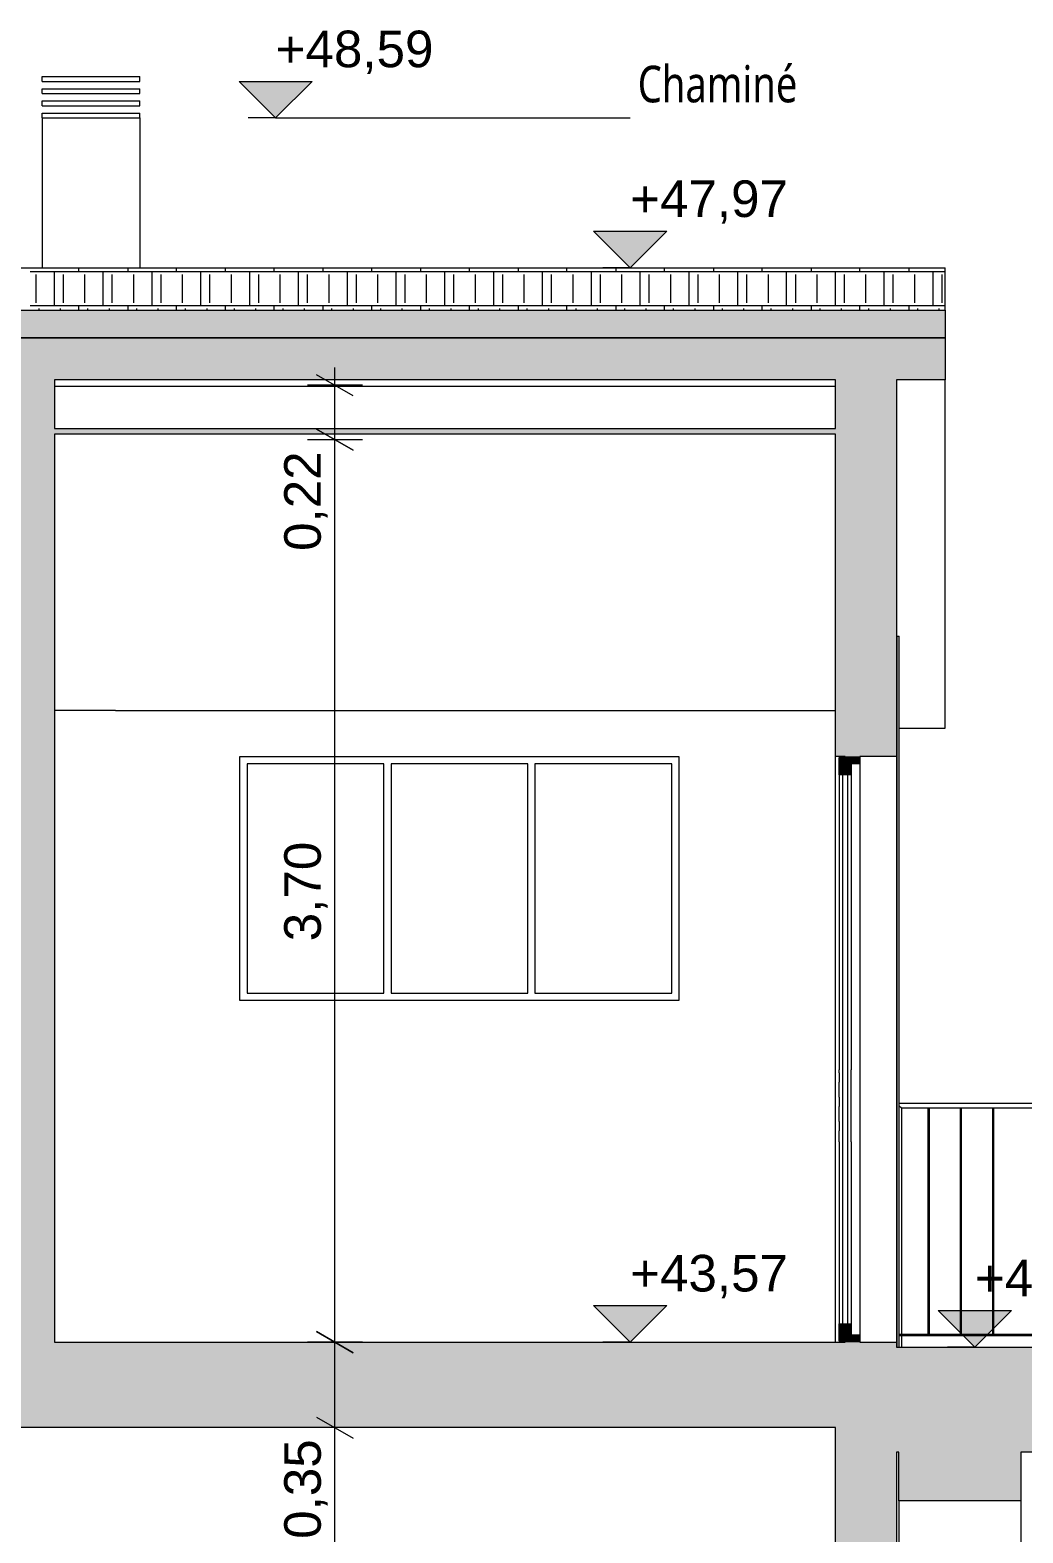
# Model space of a CAD drawing. Header units: metres. Extents: x -111189 to -108577, y -72951 to -72647.
# Drawn here: x -108879.9 to -108875.83, y -72939.39 to -72933.24 of the extents above; entities that cross this region are included whole.
import ezdxf

# ---------------------------------------------------------------- set-up
doc = ezdxf.new("R2010")
doc.units = ezdxf.units.M
doc.header["$MEASUREMENT"] = 0
for name, color, linetype in [('00 - TEXTO GERAL', 7, 'Continuous'), ('02 - ESTRADAS', 7, 'Continuous'), ('03 - COBERTURA', 7, 'Continuous'), ('03 - LAJES', 7, 'Continuous'), ('05 - PAREDES..35', 7, 'Continuous'), ('05 - VIGA', 7, 'Continuous'), ('06 - ESCADAS _ GUARDAS', 7, 'Continuous'), ('06 - FORRA', 7, 'Continuous'), ('12 - COTAS GERAIS', 7, 'Continuous')]:
    doc.layers.add(name, color=color, linetype=linetype)
doc.styles.add('ESTILO_GERADO_4', font='malgunsl.ttf', dxfattribs={"width": 0.8})
doc.styles.add('ESTILO_GERADO_7', font='')
doc.styles.get('ESTILO_GERADO_7').set_extended_font_data('Helvetica')
doc.dimstyles.new('ESTILO_GERADO__5', dxfattribs={"dimtxt": 0.15, "dimasz": 0.114, "dimexe": 0.18, "dimexo": 0.0625, "dimgap": 0, "dimtad": 1, "dimzin": 0, "dimdsep": 46, "dimtxsty": 'ESTILO_GERADO_7', "dimblk": 'ARROWHEAD_2', "dimblk1": 'ARROWHEAD_2', "dimblk2": 'ARROWHEAD_2', "dimcen": 0.09, "dimse1": 1, "dimse2": 1, "dimclrd": 7, "dimclre": 7, "dimclrt": 7, "dimadec": 0, "dimazin": 0, "dimtfac": 1, "dimtdec": 4, "dimtmove": 0, "dimatfit": 3, "dimfxl": 1, "dimtolj": 1, "dimtzin": 0, "dimarcsym": 0})

# ---------------------------------------------------------------- blocks, each defined once
blk = doc.blocks.new('Corte Elem_772_1', base_point=(-109050.7279, -72941.9624))
at = {"layer": '03 - LAJES', "linetype": 'Continuous', "lineweight": 13}
blk.add_hatch(color=251, dxfattribs=at).paths.add_polyline_path([(-108885.2478, -72938.7624), (-108885.2478, -72938.9624), (-108876.3478, -72938.9624), (-108876.3478, -72938.7624)])
at = {"layer": '03 - LAJES', "color": 7, "linetype": 'Continuous', "lineweight": 20}
blk.add_line((-108876.5978, -72938.9624), (-108882.0978, -72938.9624), dxfattribs=at)
blk = doc.blocks.new('Corte Elem_773_1', base_point=(-109050.7279, -72941.9624))
at = {"layer": '05 - PAREDES..35', "color": 251, "linetype": 'Continuous', "lineweight": 13}
blk.add_line((-108879.5478, -72936.0247), (-108879.2978, -72936.0247), dxfattribs=at)
blk = doc.blocks.new('Corte Elem_791_1', base_point=(-109050.7279, -72941.9624))
at = {"layer": '05 - PAREDES..35', "linetype": 'Continuous', "lineweight": 13}
for points in [[(-108876.5978, -72939.5624), (-108876.3478, -72939.5624), (-108876.3478, -72938.9624), (-108876.5978, -72938.9624)], [(-108876.5978, -72942.1124), (-108876.3478, -72942.1124), (-108876.3478, -72941.9624), (-108876.5978, -72941.9624)]]:
    blk.add_hatch(color=251, dxfattribs=at).paths.add_polyline_path(points)
at = {"layer": '05 - PAREDES..35', "color": 7, "linetype": 'Continuous', "lineweight": 20}
for p, q in [((-108876.5978, -72939.5624), (-108876.5978, -72938.9624)), ((-108876.3478, -72939.0624), (-108876.3478, -72939.5624)), ((-108876.3478, -72941.9624), (-108876.3478, -72941.9824))]:
    blk.add_line(p, q, dxfattribs=at)
blk = doc.blocks.new('Corte Elem_801_1', base_point=(-109050.7279, -72941.9624))
at = {"layer": '05 - PAREDES..35', "color": 251, "linetype": 'Continuous', "lineweight": 13}
blk.add_line((-108879.2978, -72936.0247), (-108876.5978, -72936.0247), dxfattribs=at)
blk = doc.blocks.new('Corte Elem_802_1', base_point=(-109050.7279, -72941.9624))
at = {"layer": '05 - PAREDES..35', "linetype": 'Continuous', "lineweight": 13}
for points in [[(-108876.3478, -72936.2124), (-108876.3478, -72934.6692), (-108876.5978, -72934.6692), (-108876.5978, -72936.2124)], [(-108876.3478, -72938.7624), (-108876.3478, -72938.6124), (-108876.5978, -72938.6124), (-108876.5978, -72938.7624)]]:
    blk.add_hatch(color=251, dxfattribs=at).paths.add_polyline_path(points)
at = {"layer": '05 - PAREDES..35', "color": 7, "linetype": 'Continuous', "lineweight": 20}
for p, q in [((-108876.5978, -72934.8692), (-108876.5978, -72934.6692)), ((-108876.3478, -72934.6692), (-108876.3478, -72936.2124)), ((-108876.5978, -72936.2124), (-108876.5978, -72934.892)), ((-108876.3478, -72938.6124), (-108876.3478, -72938.6324))]:
    blk.add_line(p, q, dxfattribs=at)
blk = doc.blocks.new('Corte Elem_805_1', base_point=(-109050.7279, -72941.9624))
at = {"layer": '05 - PAREDES..35', "linetype": 'Continuous', "lineweight": 13}
blk.add_hatch(color=251, dxfattribs=at).paths.add_polyline_path([(-108879.9478, -72938.7624), (-108879.7978, -72938.7624), (-108879.7978, -72934.6692), (-108879.9478, -72934.6692)])
at = {"layer": '05 - PAREDES..35', "color": 7, "linetype": 'Continuous', "lineweight": 20}
for p, q in [((-108879.9478, -72936.2124), (-108879.9478, -72934.6692)), ((-108879.7978, -72934.6692), (-108879.7978, -72934.8692)), ((-108879.7978, -72934.892), (-108879.7978, -72938.6124)), ((-108879.9478, -72938.6124), (-108879.9478, -72938.5124))]:
    blk.add_line(p, q, dxfattribs=at)
blk = doc.blocks.new('Corte Elem_807_1', base_point=(-109050.7279, -72941.9624))
at = {"layer": '05 - PAREDES..35', "color": 251, "linetype": 'Continuous', "lineweight": 13}
blk.add_line((-108879.5478, -72936.0247), (-108879.7978, -72936.0247), dxfattribs=at)
blk = doc.blocks.new('Corte Elem_808_1', base_point=(-109050.7279, -72941.9624))
at = {"layer": '03 - LAJES', "linetype": 'Continuous', "lineweight": 13}
blk.add_hatch(color=251, dxfattribs=at).paths.add_polyline_path([(-108876.5978, -72938.7624), (-108876.5978, -72938.6124), (-108879.7978, -72938.6124), (-108879.7978, -72938.7624)])
at = {"layer": '03 - LAJES', "color": 7, "linetype": 'Continuous', "lineweight": 20}
blk.add_line((-108879.7978, -72938.6124), (-108876.5978, -72938.6124), dxfattribs=at)
blk = doc.blocks.new('Corte Elem_860_1', base_point=(-109050.7279, -72941.9624))
at = {"layer": '05 - PAREDES..35', "color": 251, "linetype": 'Continuous', "lineweight": 13}
for p, q in [((-108879.0389, -72937.2124), (-108879.0389, -72936.2124)), ((-108879.0389, -72936.2124), (-108877.2389, -72936.2124)), ((-108879.0089, -72936.2424), (-108879.0089, -72937.1824)), ((-108878.4489, -72936.2424), (-108879.0089, -72936.2424)), ((-108878.4489, -72937.1824), (-108878.4489, -72936.2424)), ((-108878.4189, -72936.2424), (-108878.4189, -72937.1824)), ((-108877.8589, -72936.2424), (-108878.4189, -72936.2424)), ((-108877.8589, -72937.1824), (-108877.8589, -72936.2424)), ((-108877.8289, -72936.2424), (-108877.8289, -72937.1824)), ((-108877.2689, -72936.2424), (-108877.8289, -72936.2424)), ((-108877.2689, -72937.1824), (-108877.2689, -72936.2424)), ((-108877.2389, -72936.2124), (-108877.2389, -72937.2124)), ((-108879.0089, -72937.1824), (-108878.4489, -72937.1824)), ((-108878.4189, -72937.1824), (-108877.8589, -72937.1824)), ((-108877.8289, -72937.1824), (-108877.2689, -72937.1824)), ((-108877.2389, -72937.2124), (-108879.0389, -72937.2124))]:
    blk.add_line(p, q, dxfattribs=at)
blk = doc.blocks.new('Corte Elem_861_1', base_point=(-109050.7279, -72941.9624))
at = {"layer": '05 - PAREDES..35', "linetype": 'Continuous', "lineweight": 13}
for points in [[(-108876.5328, -72936.2874), (-108876.5328, -72936.2174), (-108876.5828, -72936.2174), (-108876.5828, -72936.2874)], [(-108876.5578, -72936.2174), (-108876.5328, -72936.2174), (-108876.5328, -72936.2424), (-108876.4978, -72936.2424), (-108876.4978, -72936.2124), (-108876.5578, -72936.2124)], [(-108876.5328, -72938.5374), (-108876.5828, -72938.5374), (-108876.5828, -72938.6074), (-108876.5328, -72938.6074)], [(-108876.5328, -72938.5824), (-108876.5328, -72938.6074), (-108876.5578, -72938.6074), (-108876.5578, -72938.6124), (-108876.4978, -72938.6124), (-108876.4978, -72938.5824)]]:
    blk.add_hatch(color=251, dxfattribs=at).paths.add_polyline_path(points)
at = {"layer": '05 - PAREDES..35', "color": 251, "linetype": 'Continuous', "lineweight": 13}
for p, q in [((-108876.5978, -72938.6124), (-108876.5978, -72936.2124)), ((-108876.4978, -72936.2424), (-108876.4978, -72938.5824)), ((-108876.3478, -72936.2124), (-108876.3478, -72938.6124))]:
    blk.add_line(p, q, dxfattribs=at)
at = {"layer": '05 - PAREDES..35', "color": 7, "linetype": 'Continuous', "lineweight": 20}
for p, q in [((-108876.5578, -72936.2124), (-108876.5978, -72936.2124)), ((-108876.5828, -72936.2174), (-108876.5578, -72936.2174)), ((-108876.5828, -72936.2874), (-108876.5828, -72936.2174)), ((-108876.5578, -72936.2174), (-108876.5578, -72936.2124)), ((-108876.5578, -72936.2174), (-108876.5328, -72936.2174)), ((-108876.5328, -72936.2174), (-108876.5328, -72936.2424)), ((-108876.5328, -72936.2424), (-108876.5328, -72936.2874)), ((-108876.4978, -72936.2424), (-108876.5328, -72936.2424)), ((-108876.4978, -72936.2124), (-108876.4978, -72936.2424)), ((-108876.3478, -72936.2124), (-108876.4978, -72936.2124)), ((-108876.5328, -72936.2874), (-108876.5828, -72936.2874)), ((-108876.5678, -72938.5374), (-108876.5678, -72936.2874)), ((-108876.5478, -72936.2874), (-108876.5478, -72938.5374)), ((-108876.5828, -72938.5374), (-108876.5328, -72938.5374)), ((-108876.5828, -72938.6074), (-108876.5828, -72938.5374)), ((-108876.5328, -72938.5374), (-108876.5328, -72938.5824)), ((-108876.5328, -72938.5824), (-108876.5328, -72938.6074)), ((-108876.5328, -72938.5824), (-108876.4978, -72938.5824)), ((-108876.4978, -72938.5824), (-108876.4978, -72938.6124)), ((-108876.5978, -72938.6124), (-108876.5578, -72938.6124)), ((-108876.5578, -72938.6074), (-108876.5828, -72938.6074)), ((-108876.5328, -72938.6074), (-108876.5578, -72938.6074)), ((-108876.5578, -72938.6124), (-108876.5578, -72938.6074)), ((-108876.4978, -72938.6124), (-108876.3478, -72938.6124))]:
    blk.add_line(p, q, dxfattribs=at)
at = {"layer": '05 - PAREDES..35', "color": 7, "linetype": 'Continuous', "lineweight": 13}
for p, q in [((-108876.5828, -72936.2874), (-108876.5828, -72937.0335)), ((-108876.5328, -72936.2874), (-108876.5328, -72937.0335)), ((-108876.5828, -72937.0335), (-108876.5828, -72937.0781)), ((-108876.5328, -72937.0335), (-108876.5328, -72937.3283)), ((-108876.5828, -72937.0781), (-108876.5828, -72937.1165)), ((-108876.5828, -72937.1165), (-108876.5828, -72937.178)), ((-108876.5828, -72937.178), (-108876.5828, -72937.2164)), ((-108876.5828, -72937.2164), (-108876.5828, -72937.2779)), ((-108876.5828, -72937.2779), (-108876.5828, -72937.3164)), ((-108876.5828, -72937.3164), (-108876.5828, -72937.3283)), ((-108876.5828, -72937.3283), (-108876.5828, -72937.4965)), ((-108876.5328, -72937.3283), (-108876.5328, -72937.4965)), ((-108876.5828, -72937.5085), (-108876.5828, -72937.4965)), ((-108876.5828, -72937.5085), (-108876.5828, -72937.5469)), ((-108876.5828, -72937.6084), (-108876.5828, -72937.5469)), ((-108876.5328, -72937.7913), (-108876.5328, -72937.4965)), ((-108876.5828, -72937.6084), (-108876.5828, -72937.6468)), ((-108876.5828, -72937.7083), (-108876.5828, -72937.6468)), ((-108876.5828, -72937.7083), (-108876.5828, -72937.7467)), ((-108876.5828, -72937.7913), (-108876.5828, -72937.7467)), ((-108876.5828, -72937.7913), (-108876.5828, -72938.5374)), ((-108876.5328, -72937.7913), (-108876.5328, -72938.5374))]:
    blk.add_line(p, q, dxfattribs=at)
blk = doc.blocks.new('Corte Elem_868_1', base_point=(-109050.7279, -72941.9624))
at = {"layer": '03 - COBERTURA', "linetype": 'Continuous', "lineweight": 13}
blk.add_hatch(color=251, dxfattribs=at).paths.add_polyline_path([(-108886.6978, -72934.6692), (-108876.1478, -72934.6692), (-108876.1478, -72934.498), (-108886.6978, -72934.498)])
at = {"layer": '03 - COBERTURA', "color": 7, "linetype": 'Continuous', "lineweight": 20}
for p, q in [((-108886.6978, -72934.498), (-108876.1478, -72934.498)), ((-108876.1478, -72934.498), (-108876.1478, -72934.6692)), ((-108876.5978, -72934.6692), (-108879.7978, -72934.6692)), ((-108876.1478, -72934.6692), (-108876.3478, -72934.6692))]:
    blk.add_line(p, q, dxfattribs=at)
blk = doc.blocks.new('Corte Elem_869_1', base_point=(-109050.7279, -72941.9624))
at = {"layer": '03 - COBERTURA', "color": 7, "linetype": 'Continuous', "lineweight": 13}
blk.add_line((-108876.1478, -72934.9279), (-108876.1478, -72934.6692), dxfattribs=at)
at = {"layer": '03 - COBERTURA', "color": 251, "linetype": 'Continuous', "lineweight": 13}
for p, q in [((-108876.1478, -72936.0963), (-108876.1478, -72934.9279)), ((-108876.3369, -72936.0963), (-108876.1478, -72936.0963))]:
    blk.add_line(p, q, dxfattribs=at)
blk = doc.blocks.new('Corte Elem_873_1', base_point=(-109050.7279, -72941.9624))
at = {"layer": '03 - COBERTURA', "color": 251, "linetype": 'Continuous', "lineweight": 13}
for p, q in [((-108876.3378, -72939.2624), (-108876.3378, -72939.2662)), ((-108876.3378, -72939.2662), (-108876.3378, -72939.2776)), ((-108876.3378, -72939.2776), (-108876.3378, -72939.2965)), ((-108875.8378, -72939.2624), (-108875.8378, -72939.2662)), ((-108875.8378, -72939.2662), (-108875.8378, -72939.2776)), ((-108875.8378, -72939.2776), (-108875.8378, -72939.2965)), ((-108876.3378, -72939.2965), (-108876.3378, -72939.3227)), ((-108876.3378, -72939.3227), (-108876.3378, -72939.3561)), ((-108875.8378, -72939.2965), (-108875.8378, -72939.3227)), ((-108875.8378, -72939.3227), (-108875.8378, -72939.3561)), ((-108876.3378, -72939.3561), (-108876.3378, -72939.3964)), ((-108876.3378, -72939.3964), (-108876.3378, -72939.4433)), ((-108875.8378, -72939.3561), (-108875.8378, -72939.3964)), ((-108875.8378, -72939.3964), (-108875.8378, -72939.4433)), ((-108876.3378, -72939.4433), (-108876.3378, -72939.4964)), ((-108875.8378, -72939.4433), (-108875.8378, -72939.4964)), ((-108876.3378, -72939.4964), (-108876.3378, -72939.5553)), ((-108875.8378, -72939.4964), (-108875.8378, -72939.5553)), ((-108876.3378, -72939.5553), (-108876.3378, -72939.6196)), ((-108875.8378, -72939.5553), (-108875.8378, -72939.6196)), ((-108876.3378, -72939.6196), (-108876.3378, -72939.6888)), ((-108875.8378, -72939.6196), (-108875.8378, -72939.6888)), ((-108876.3378, -72939.6888), (-108876.3378, -72939.7624)), ((-108875.8378, -72939.6888), (-108875.8378, -72939.7624)), ((-108876.3378, -72939.7624), (-108876.3378, -72939.8398)), ((-108875.8378, -72939.7624), (-108875.8378, -72939.8398)), ((-108876.3378, -72939.8398), (-108876.3378, -72939.9204)), ((-108875.8378, -72939.8398), (-108875.8378, -72939.9204)), ((-108876.3378, -72939.9204), (-108876.3378, -72940.0036)), ((-108875.8378, -72939.9204), (-108875.8378, -72940.0036)), ((-108876.3378, -72940.0036), (-108876.3378, -72940.0888)), ((-108875.8378, -72940.0036), (-108875.8378, -72940.0888)), ((-108876.3378, -72940.0888), (-108876.3378, -72940.1753)), ((-108875.8378, -72940.0888), (-108875.8378, -72940.1753)), ((-108876.3378, -72940.1753), (-108876.3378, -72940.2624)), ((-108875.8378, -72940.1753), (-108875.8378, -72940.2624)), ((-108876.3378, -72940.2624), (-108876.3378, -72941.3624)), ((-108876.3378, -72940.2624), (-108875.8378, -72940.2624)), ((-108875.8378, -72940.2624), (-108875.8378, -72941.3624))]:
    blk.add_line(p, q, dxfattribs=at)
blk = doc.blocks.new('Corte Elem_874_1', base_point=(-109050.7279, -72941.9624))
at = {"layer": '03 - LAJES', "linetype": 'Continuous', "lineweight": 13}
blk.add_hatch(color=251, dxfattribs=at).paths.add_polyline_path([(-108876.3378, -72939.2624), (-108875.8378, -72939.2624), (-108875.8378, -72939.0624), (-108876.3378, -72939.0624)])
at = {"layer": '03 - LAJES', "color": 7, "linetype": 'Continuous', "lineweight": 20}
for p, q in [((-108876.3378, -72939.2624), (-108876.3378, -72939.0624)), ((-108875.8378, -72939.0624), (-108875.8378, -72939.2624)), ((-108875.8378, -72939.2624), (-108876.3378, -72939.2624))]:
    blk.add_line(p, q, dxfattribs=at)
blk = doc.blocks.new('*X1509', base_point=(-109050.7279, -72941.9624))
at = {"layer": '03 - COBERTURA', "color": 7, "linetype": 'Continuous', "lineweight": 13}
for p, q in [((-108879.8978, -72934.2256), (-108879.4978, -72934.2256)), ((-108879.8608, -72934.2135), (-108879.8608, -72934.2103)), ((-108879.7978, -72934.3658), (-108879.7978, -72934.2256)), ((-108879.7728, -72934.2135), (-108879.7728, -72934.2103)), ((-108879.6978, -72934.2256), (-108879.6978, -72934.2103)), ((-108879.6608, -72934.2135), (-108879.6608, -72934.2103)), ((-108879.5978, -72934.3658), (-108879.5978, -72934.2256)), ((-108879.5728, -72934.2135), (-108879.5728, -72934.2103)), ((-108879.4978, -72934.2103), (-108879.4978, -72934.2256)), ((-108879.4978, -72934.2256), (-108879.0978, -72934.2256)), ((-108879.4608, -72934.2135), (-108879.4608, -72934.2103)), ((-108879.3978, -72934.3658), (-108879.3978, -72934.2256)), ((-108879.3728, -72934.2135), (-108879.3728, -72934.2103)), ((-108879.2978, -72934.2256), (-108879.2978, -72934.2103)), ((-108879.2608, -72934.2135), (-108879.2608, -72934.2103)), ((-108879.1978, -72934.3658), (-108879.1978, -72934.2256)), ((-108879.1728, -72934.2135), (-108879.1728, -72934.2103)), ((-108879.0978, -72934.2103), (-108879.0978, -72934.2256)), ((-108879.0978, -72934.2256), (-108878.6978, -72934.2256)), ((-108879.0608, -72934.2135), (-108879.0608, -72934.2103)), ((-108878.9978, -72934.3658), (-108878.9978, -72934.2256)), ((-108878.9728, -72934.2135), (-108878.9728, -72934.2103)), ((-108878.8978, -72934.2256), (-108878.8978, -72934.2103)), ((-108878.8608, -72934.2135), (-108878.8608, -72934.2103)), ((-108878.7978, -72934.3658), (-108878.7978, -72934.2256)), ((-108878.7728, -72934.2135), (-108878.7728, -72934.2103)), ((-108878.6978, -72934.2103), (-108878.6978, -72934.2256)), ((-108878.6978, -72934.2256), (-108878.2978, -72934.2256)), ((-108878.6608, -72934.2135), (-108878.6608, -72934.2103)), ((-108878.5978, -72934.3658), (-108878.5978, -72934.2256)), ((-108878.5728, -72934.2135), (-108878.5728, -72934.2103)), ((-108878.4978, -72934.2256), (-108878.4978, -72934.2103)), ((-108878.4608, -72934.2135), (-108878.4608, -72934.2103)), ((-108878.3978, -72934.3658), (-108878.3978, -72934.2256)), ((-108878.3728, -72934.2135), (-108878.3728, -72934.2103)), ((-108878.2978, -72934.2103), (-108878.2978, -72934.2256)), ((-108878.2978, -72934.2256), (-108877.8978, -72934.2256)), ((-108878.2608, -72934.2135), (-108878.2608, -72934.2103)), ((-108878.1978, -72934.3658), (-108878.1978, -72934.2256)), ((-108878.1728, -72934.2135), (-108878.1728, -72934.2103)), ((-108878.0978, -72934.2256), (-108878.0978, -72934.2103)), ((-108878.0608, -72934.2135), (-108878.0608, -72934.2103)), ((-108877.9978, -72934.3658), (-108877.9978, -72934.2256)), ((-108877.9728, -72934.2135), (-108877.9728, -72934.2103)), ((-108877.8978, -72934.2103), (-108877.8978, -72934.2256)), ((-108877.8978, -72934.2256), (-108877.4978, -72934.2256)), ((-108877.8608, -72934.2135), (-108877.8608, -72934.2103)), ((-108877.7978, -72934.3658), (-108877.7978, -72934.2256)), ((-108877.7728, -72934.2135), (-108877.7728, -72934.2103)), ((-108877.6978, -72934.2256), (-108877.6978, -72934.2103)), ((-108877.6608, -72934.2135), (-108877.6608, -72934.2103)), ((-108877.5978, -72934.3658), (-108877.5978, -72934.2256)), ((-108877.5728, -72934.2135), (-108877.5728, -72934.2103)), ((-108877.4978, -72934.2103), (-108877.4978, -72934.2256)), ((-108877.4978, -72934.2256), (-108877.0978, -72934.2256)), ((-108877.4608, -72934.2135), (-108877.4608, -72934.2103)), ((-108877.3978, -72934.3658), (-108877.3978, -72934.2256)), ((-108877.3728, -72934.2135), (-108877.3728, -72934.2103)), ((-108877.2978, -72934.2256), (-108877.2978, -72934.2103)), ((-108877.2608, -72934.2135), (-108877.2608, -72934.2103)), ((-108877.1978, -72934.3658), (-108877.1978, -72934.2256)), ((-108877.1728, -72934.2135), (-108877.1728, -72934.2103)), ((-108877.0978, -72934.2103), (-108877.0978, -72934.2256)), ((-108877.0978, -72934.2256), (-108876.6978, -72934.2256)), ((-108877.0608, -72934.2135), (-108877.0608, -72934.2103)), ((-108876.9978, -72934.3658), (-108876.9978, -72934.2256)), ((-108876.9728, -72934.2135), (-108876.9728, -72934.2103)), ((-108876.8978, -72934.2256), (-108876.8978, -72934.2103)), ((-108876.8608, -72934.2135), (-108876.8608, -72934.2103)), ((-108876.7978, -72934.3658), (-108876.7978, -72934.2256)), ((-108876.7728, -72934.2135), (-108876.7728, -72934.2103)), ((-108876.6978, -72934.2103), (-108876.6978, -72934.2256)), ((-108876.6978, -72934.2256), (-108876.2978, -72934.2256)), ((-108876.6608, -72934.2135), (-108876.6608, -72934.2103)), ((-108876.5978, -72934.3658), (-108876.5978, -72934.2256)), ((-108876.5728, -72934.2135), (-108876.5728, -72934.2103)), ((-108876.4978, -72934.2256), (-108876.4978, -72934.2103)), ((-108876.4608, -72934.2135), (-108876.4608, -72934.2103)), ((-108876.3978, -72934.3658), (-108876.3978, -72934.2256)), ((-108876.3728, -72934.2135), (-108876.3728, -72934.2103)), ((-108876.2978, -72934.2103), (-108876.2978, -72934.2256)), ((-108876.2978, -72934.2256), (-108876.1478, -72934.2256)), ((-108876.2608, -72934.2135), (-108876.2608, -72934.2103)), ((-108876.1978, -72934.3658), (-108876.1978, -72934.2256)), ((-108876.1728, -72934.2135), (-108876.1728, -72934.2103)), ((-108879.8728, -72934.3538), (-108879.8728, -72934.2376)), ((-108879.7608, -72934.3538), (-108879.7608, -72934.2376)), ((-108879.6728, -72934.3538), (-108879.6728, -72934.2376)), ((-108879.5608, -72934.3538), (-108879.5608, -72934.2376)), ((-108879.4728, -72934.3538), (-108879.4728, -72934.2376)), ((-108879.3608, -72934.3538), (-108879.3608, -72934.2376)), ((-108879.2728, -72934.3538), (-108879.2728, -72934.2376)), ((-108879.1608, -72934.3538), (-108879.1608, -72934.2376)), ((-108879.0728, -72934.3538), (-108879.0728, -72934.2376)), ((-108878.9608, -72934.3538), (-108878.9608, -72934.2376)), ((-108878.8728, -72934.3538), (-108878.8728, -72934.2376)), ((-108878.7608, -72934.3538), (-108878.7608, -72934.2376)), ((-108878.6728, -72934.3538), (-108878.6728, -72934.2376)), ((-108878.5608, -72934.3538), (-108878.5608, -72934.2376)), ((-108878.4728, -72934.3538), (-108878.4728, -72934.2376)), ((-108878.3608, -72934.3538), (-108878.3608, -72934.2376)), ((-108878.2728, -72934.3538), (-108878.2728, -72934.2376)), ((-108878.1608, -72934.3538), (-108878.1608, -72934.2376)), ((-108878.0728, -72934.3538), (-108878.0728, -72934.2376)), ((-108877.9608, -72934.3538), (-108877.9608, -72934.2376)), ((-108877.8728, -72934.3538), (-108877.8728, -72934.2376)), ((-108877.7608, -72934.3538), (-108877.7608, -72934.2376)), ((-108877.6728, -72934.3538), (-108877.6728, -72934.2376)), ((-108877.5608, -72934.3538), (-108877.5608, -72934.2376)), ((-108877.4728, -72934.3538), (-108877.4728, -72934.2376)), ((-108877.3608, -72934.3538), (-108877.3608, -72934.2376)), ((-108877.2728, -72934.3538), (-108877.2728, -72934.2376)), ((-108877.1608, -72934.3538), (-108877.1608, -72934.2376)), ((-108877.0728, -72934.3538), (-108877.0728, -72934.2376)), ((-108876.9608, -72934.3538), (-108876.9608, -72934.2376)), ((-108876.8728, -72934.3538), (-108876.8728, -72934.2376)), ((-108876.7608, -72934.3538), (-108876.7608, -72934.2376)), ((-108876.6728, -72934.3538), (-108876.6728, -72934.2376)), ((-108876.5608, -72934.3538), (-108876.5608, -72934.2376)), ((-108876.4728, -72934.3538), (-108876.4728, -72934.2376)), ((-108876.3608, -72934.3538), (-108876.3608, -72934.2376)), ((-108876.2728, -72934.3538), (-108876.2728, -72934.2376)), ((-108876.1608, -72934.3538), (-108876.1608, -72934.2376)), ((-108879.4978, -72934.3658), (-108879.8978, -72934.3658)), ((-108879.8608, -72934.3839), (-108879.8608, -72934.3779)), ((-108879.7728, -72934.3839), (-108879.7728, -72934.3779)), ((-108879.6978, -72934.3839), (-108879.6978, -72934.3658)), ((-108879.6608, -72934.3839), (-108879.6608, -72934.3779)), ((-108879.5728, -72934.3839), (-108879.5728, -72934.3779)), ((-108879.0978, -72934.3658), (-108879.4978, -72934.3658)), ((-108879.4978, -72934.3658), (-108879.4978, -72934.3839)), ((-108879.4608, -72934.3839), (-108879.4608, -72934.3779)), ((-108879.3728, -72934.3839), (-108879.3728, -72934.3779)), ((-108879.2978, -72934.3839), (-108879.2978, -72934.3658)), ((-108879.2608, -72934.3839), (-108879.2608, -72934.3779)), ((-108879.1728, -72934.3839), (-108879.1728, -72934.3779)), ((-108878.6978, -72934.3658), (-108879.0978, -72934.3658)), ((-108879.0978, -72934.3658), (-108879.0978, -72934.3839)), ((-108879.0608, -72934.3839), (-108879.0608, -72934.3779)), ((-108878.9728, -72934.3839), (-108878.9728, -72934.3779)), ((-108878.8978, -72934.3839), (-108878.8978, -72934.3658)), ((-108878.8608, -72934.3839), (-108878.8608, -72934.3779)), ((-108878.7728, -72934.3839), (-108878.7728, -72934.3779)), ((-108878.2978, -72934.3658), (-108878.6978, -72934.3658)), ((-108878.6978, -72934.3658), (-108878.6978, -72934.3839)), ((-108878.6608, -72934.3839), (-108878.6608, -72934.3779)), ((-108878.5728, -72934.3839), (-108878.5728, -72934.3779)), ((-108878.4978, -72934.3839), (-108878.4978, -72934.3658)), ((-108878.4608, -72934.3839), (-108878.4608, -72934.3779)), ((-108878.3728, -72934.3839), (-108878.3728, -72934.3779)), ((-108877.8978, -72934.3658), (-108878.2978, -72934.3658)), ((-108878.2978, -72934.3658), (-108878.2978, -72934.3839)), ((-108878.2608, -72934.3839), (-108878.2608, -72934.3779)), ((-108878.1728, -72934.3839), (-108878.1728, -72934.3779)), ((-108878.0978, -72934.3839), (-108878.0978, -72934.3658)), ((-108878.0608, -72934.3839), (-108878.0608, -72934.3779)), ((-108877.9728, -72934.3839), (-108877.9728, -72934.3779)), ((-108877.4978, -72934.3658), (-108877.8978, -72934.3658)), ((-108877.8978, -72934.3658), (-108877.8978, -72934.3839)), ((-108877.8608, -72934.3839), (-108877.8608, -72934.3779)), ((-108877.7728, -72934.3839), (-108877.7728, -72934.3779)), ((-108877.6978, -72934.3839), (-108877.6978, -72934.3658)), ((-108877.6608, -72934.3839), (-108877.6608, -72934.3779)), ((-108877.5728, -72934.3839), (-108877.5728, -72934.3779)), ((-108877.0978, -72934.3658), (-108877.4978, -72934.3658)), ((-108877.4978, -72934.3658), (-108877.4978, -72934.3839)), ((-108877.4608, -72934.3839), (-108877.4608, -72934.3779)), ((-108877.3728, -72934.3839), (-108877.3728, -72934.3779)), ((-108877.2978, -72934.3839), (-108877.2978, -72934.3658)), ((-108877.2608, -72934.3839), (-108877.2608, -72934.3779)), ((-108877.1728, -72934.3839), (-108877.1728, -72934.3779)), ((-108876.6978, -72934.3658), (-108877.0978, -72934.3658)), ((-108877.0978, -72934.3658), (-108877.0978, -72934.3839)), ((-108877.0608, -72934.3839), (-108877.0608, -72934.3779)), ((-108876.9728, -72934.3839), (-108876.9728, -72934.3779)), ((-108876.8978, -72934.3839), (-108876.8978, -72934.3658)), ((-108876.8608, -72934.3839), (-108876.8608, -72934.3779)), ((-108876.7728, -72934.3839), (-108876.7728, -72934.3779)), ((-108876.2978, -72934.3658), (-108876.6978, -72934.3658)), ((-108876.6978, -72934.3658), (-108876.6978, -72934.3839)), ((-108876.6608, -72934.3839), (-108876.6608, -72934.3779)), ((-108876.5728, -72934.3839), (-108876.5728, -72934.3779)), ((-108876.4978, -72934.3839), (-108876.4978, -72934.3658)), ((-108876.4608, -72934.3839), (-108876.4608, -72934.3779)), ((-108876.3728, -72934.3839), (-108876.3728, -72934.3779)), ((-108876.1478, -72934.3658), (-108876.2978, -72934.3658)), ((-108876.2978, -72934.3658), (-108876.2978, -72934.3839)), ((-108876.2608, -72934.3839), (-108876.2608, -72934.3779)), ((-108876.1728, -72934.3839), (-108876.1728, -72934.3779))]:
    blk.add_line(p, q, dxfattribs=at)
blk = doc.blocks.new('Corte Elem_884_1', base_point=(-109050.7279, -72941.9624))
at = {"layer": '03 - COBERTURA', "linetype": 'Continuous', "lineweight": 13}
blk.add_hatch(color=251, dxfattribs=at).paths.add_polyline_path([(-108886.6978, -72934.498), (-108876.1478, -72934.498), (-108876.1478, -72934.3839), (-108886.6978, -72934.3839)])
at = {"layer": '03 - COBERTURA', "color": 7, "linetype": 'Continuous', "lineweight": 13}
for p in [(-108886.6978, -72934.2103), (-108876.1478, -72934.3839)]:
    blk.add_line(p, (-108876.1478, -72934.2103), dxfattribs=at)
at = {"layer": '03 - COBERTURA', "color": 7, "linetype": 'Continuous', "lineweight": 20}
for p, q in [((-108886.6978, -72934.3839), (-108876.1478, -72934.3839)), ((-108876.1478, -72934.3839), (-108876.1478, -72934.498)), ((-108876.1478, -72934.498), (-108886.6978, -72934.498))]:
    blk.add_line(p, q, dxfattribs=at)
at = {"layer": '03 - COBERTURA', "lineweight": 0}
blk.add_blockref('*X1509', (-109050.7279, -72941.9624), dxfattribs=at)
blk = doc.blocks.new('Corte Elem_913_1', base_point=(-109050.7279, -72941.9624))
at = {"layer": '06 - FORRA', "color": 251, "linetype": 'Continuous', "lineweight": 13}
blk.add_line((-108876.3478, -72935.9396), (-108876.3469, -72935.9396), dxfattribs=at)
blk = doc.blocks.new('Corte Elem_914_1', base_point=(-109050.7279, -72941.9624))
at = {"layer": '06 - FORRA', "color": 251, "linetype": 'Continuous', "lineweight": 13}
for p, q in [((-108876.3469, -72935.7194), (-108876.3469, -72938.6324)), ((-108876.3469, -72935.7194), (-108876.3369, -72935.7194)), ((-108876.3369, -72938.6324), (-108876.3369, -72935.7194))]:
    blk.add_line(p, q, dxfattribs=at)
blk = doc.blocks.new('Corte Elem_916_1', base_point=(-109050.7279, -72941.9624))
at = {"layer": '03 - COBERTURA', "linetype": 'Continuous', "lineweight": 13}
blk.add_hatch(color=251, dxfattribs=at).paths.add_polyline_path([(-108879.7978, -72934.892), (-108876.5978, -72934.892), (-108876.5978, -72934.8692), (-108879.7978, -72934.8692)])
at = {"layer": '03 - COBERTURA', "color": 7, "linetype": 'Continuous', "lineweight": 13}
for p in [(-108879.7978, -72934.6957), (-108876.5978, -72934.8692)]:
    blk.add_line(p, (-108876.5978, -72934.6957), dxfattribs=at)
at = {"layer": '03 - COBERTURA', "color": 7, "linetype": 'Continuous', "lineweight": 20}
for p, q in [((-108879.7978, -72934.8692), (-108876.5978, -72934.8692)), ((-108876.5978, -72934.892), (-108879.7978, -72934.892))]:
    blk.add_line(p, q, dxfattribs=at)
blk = doc.blocks.new('Corte Elem_918_1', base_point=(-109050.7279, -72941.9624))
at = {"layer": '03 - LAJES', "linetype": 'Continuous', "lineweight": 13}
blk.add_hatch(color=251, dxfattribs=at).paths.add_polyline_path([(-108875.24, -72939.0624), (-108875.24, -72938.6324), (-108876.3478, -72938.6324), (-108876.3478, -72939.0624)])
at = {"layer": '03 - LAJES', "color": 7, "linetype": 'Continuous', "lineweight": 20}
for p, q in [((-108876.3478, -72938.6324), (-108875.24, -72938.6324)), ((-108875.24, -72938.6324), (-108875.24, -72939.0624)), ((-108876.3378, -72939.0624), (-108876.3478, -72939.0624)), ((-108875.24, -72939.0624), (-108875.8378, -72939.0624))]:
    blk.add_line(p, q, dxfattribs=at)
blk = doc.blocks.new('Corte Elem_919_1', base_point=(-109050.7279, -72941.9624))
at = {"layer": '06 - ESCADAS _ GUARDAS', "color": 251, "linetype": 'Continuous', "lineweight": 13}
for p, q in [((-108876.3278, -72937.6524), (-108876.3278, -72938.5799)), ((-108876.3278, -72938.5799), (-108876.3278, -72938.5849)), ((-108876.3278, -72938.5849), (-108876.3278, -72938.6324))]:
    blk.add_line(p, q, dxfattribs=at)
blk = doc.blocks.new('Corte Elem_920_1', base_point=(-109050.7279, -72941.9624))
at = {"layer": '06 - ESCADAS _ GUARDAS', "color": 251, "linetype": 'Continuous', "lineweight": 13}
for p, q in [((-108876.3478, -72937.6324), (-108876.3469, -72937.6333)), ((-108876.3478, -72937.6324), (-108876.3469, -72937.6324)), ((-108876.3369, -72937.6324), (-108875.3, -72937.6324)), ((-108876.3369, -72937.6433), (-108876.3278, -72937.6524)), ((-108876.3278, -72937.6524), (-108875.3, -72937.6524))]:
    blk.add_line(p, q, dxfattribs=at)
blk = doc.blocks.new('Corte Elem_921_1', base_point=(-109050.7279, -72941.9624))
at = {"layer": '06 - ESCADAS _ GUARDAS', "color": 251, "linetype": 'Continuous', "lineweight": 13}
for p, q in [((-108876.3478, -72938.5799), (-108876.3469, -72938.5799)), ((-108876.3478, -72938.5849), (-108876.3469, -72938.5849)), ((-108876.3369, -72938.5799), (-108876.3278, -72938.5799)), ((-108876.3369, -72938.5849), (-108876.3278, -72938.5849)), ((-108876.3278, -72938.5799), (-108876.2181, -72938.5799)), ((-108876.3278, -72938.5849), (-108875.3, -72938.5849)), ((-108876.2181, -72938.5799), (-108876.2131, -72938.5799)), ((-108876.2131, -72938.5799), (-108876.0859, -72938.5799)), ((-108876.0859, -72938.5799), (-108876.0809, -72938.5799)), ((-108876.0809, -72938.5799), (-108875.9536, -72938.5799)), ((-108875.9536, -72938.5799), (-108875.9486, -72938.5799)), ((-108875.9486, -72938.5799), (-108875.8214, -72938.5799)), ((-108875.8214, -72938.5799), (-108875.8164, -72938.5799)), ((-108875.8164, -72938.5799), (-108875.6892, -72938.5799)), ((-108875.6892, -72938.5799), (-108875.6842, -72938.5799)), ((-108875.6842, -72938.5799), (-108875.5569, -72938.5799)), ((-108875.5569, -72938.5799), (-108875.5519, -72938.5799)), ((-108875.5519, -72938.5799), (-108875.4247, -72938.5799)), ((-108875.4247, -72938.5799), (-108875.4197, -72938.5799)), ((-108875.4197, -72938.5799), (-108875.3, -72938.5799))]:
    blk.add_line(p, q, dxfattribs=at)
blk = doc.blocks.new('Corte Elem_925_1', base_point=(-109050.7279, -72941.9624))
at = {"layer": '06 - ESCADAS _ GUARDAS', "color": 251, "linetype": 'Continuous', "lineweight": 13}
for p, q in [((-108876.2181, -72937.6549), (-108876.2131, -72937.6549)), ((-108876.2181, -72938.5799), (-108876.2181, -72937.6549)), ((-108876.2131, -72938.5799), (-108876.2131, -72937.6549)), ((-108876.2181, -72938.5824), (-108876.2181, -72938.5799)), ((-108876.2181, -72938.5824), (-108876.2131, -72938.5824)), ((-108876.2131, -72938.5824), (-108876.2131, -72938.5799))]:
    blk.add_line(p, q, dxfattribs=at)
blk = doc.blocks.new('Corte Elem_926_1', base_point=(-109050.7279, -72941.9624))
at = {"layer": '06 - ESCADAS _ GUARDAS', "color": 251, "linetype": 'Continuous', "lineweight": 13}
for p, q in [((-108876.0859, -72937.6549), (-108876.0809, -72937.6549)), ((-108876.0859, -72938.5799), (-108876.0859, -72937.6549)), ((-108876.0809, -72938.5799), (-108876.0809, -72937.6549)), ((-108876.0859, -72938.5824), (-108876.0859, -72938.5799)), ((-108876.0859, -72938.5824), (-108876.0809, -72938.5824)), ((-108876.0809, -72938.5824), (-108876.0809, -72938.5799))]:
    blk.add_line(p, q, dxfattribs=at)
blk = doc.blocks.new('Corte Elem_927_1', base_point=(-109050.7279, -72941.9624))
at = {"layer": '06 - ESCADAS _ GUARDAS', "color": 251, "linetype": 'Continuous', "lineweight": 13}
for p, q in [((-108875.9536, -72937.6549), (-108875.9486, -72937.6549)), ((-108875.9536, -72938.5799), (-108875.9536, -72937.6549)), ((-108875.9486, -72938.5799), (-108875.9486, -72937.6549)), ((-108875.9536, -72938.5824), (-108875.9536, -72938.5799)), ((-108875.9536, -72938.5824), (-108875.9486, -72938.5824)), ((-108875.9486, -72938.5824), (-108875.9486, -72938.5799))]:
    blk.add_line(p, q, dxfattribs=at)
blk = doc.blocks.new('Corte Elem_960_1', base_point=(-109050.7279, -72941.9624))
at = {"layer": '05 - VIGA', "color": 251, "linetype": 'Continuous', "lineweight": 13}
for p, q in [((-108879.8478, -72933.5967), (-108879.8478, -72934.2103)), ((-108879.8478, -72933.5967), (-108879.4478, -72933.5967)), ((-108879.4478, -72933.5967), (-108879.4478, -72934.2103))]:
    blk.add_line(p, q, dxfattribs=at)
blk = doc.blocks.new('Corte Elem_991_1', base_point=(-109050.7279, -72941.9624))
at = {"layer": '03 - LAJES', "color": 251, "linetype": 'Continuous', "lineweight": 13}
for p, q in [((-108879.8478, -72933.5967), (-108879.8478, -72933.5767)), ((-108879.8478, -72933.5767), (-108879.4478, -72933.5767)), ((-108879.4478, -72933.5967), (-108879.4478, -72933.5767))]:
    blk.add_line(p, q, dxfattribs=at)
blk = doc.blocks.new('Corte Elem_992_1', base_point=(-109050.7279, -72941.9624))
at = {"layer": '03 - LAJES', "color": 251, "linetype": 'Continuous', "lineweight": 13}
for p, q in [((-108879.8478, -72933.5467), (-108879.8478, -72933.5267)), ((-108879.8478, -72933.5267), (-108879.4478, -72933.5267)), ((-108879.8478, -72933.5467), (-108879.4478, -72933.5467)), ((-108879.4478, -72933.5467), (-108879.4478, -72933.5267))]:
    blk.add_line(p, q, dxfattribs=at)
blk = doc.blocks.new('Corte Elem_993_1', base_point=(-109050.7279, -72941.9624))
at = {"layer": '03 - LAJES', "color": 251, "linetype": 'Continuous', "lineweight": 13}
for p, q in [((-108879.8478, -72933.4967), (-108879.8478, -72933.4767)), ((-108879.8478, -72933.4767), (-108879.4478, -72933.4767)), ((-108879.4478, -72933.4967), (-108879.4478, -72933.4767)), ((-108879.8478, -72933.4967), (-108879.4478, -72933.4967))]:
    blk.add_line(p, q, dxfattribs=at)
blk = doc.blocks.new('Corte Elem_994_1', base_point=(-109050.7279, -72941.9624))
at = {"layer": '03 - LAJES', "color": 251, "linetype": 'Continuous', "lineweight": 13}
for p, q in [((-108879.8478, -72933.4467), (-108879.8478, -72933.4267)), ((-108879.8478, -72933.4267), (-108879.4478, -72933.4267)), ((-108879.4478, -72933.4467), (-108879.4478, -72933.4267)), ((-108879.8478, -72933.4467), (-108879.4478, -72933.4467))]:
    blk.add_line(p, q, dxfattribs=at)
blk = doc.blocks.new('Cota_14_1', base_point=(-108877.4391, -72944.6624))
at = {"layer": '12 - COTAS GERAIS', "linetype": 'Continuous', "lineweight": 5}
blk.add_hatch(color=7, dxfattribs=at).paths.add_polyline_path([(-108877.4391, -72938.6124), (-108877.2891, -72938.4624), (-108877.5891, -72938.4624)])
at = {"layer": '12 - COTAS GERAIS', "color": 7, "linetype": 'Continuous', "lineweight": 5}
for p, q in [((-108877.4391, -72938.6124), (-108877.5891, -72938.4624)), ((-108877.5891, -72938.4624), (-108877.2891, -72938.4624)), ((-108877.2891, -72938.4624), (-108877.4391, -72938.6124)), ((-108877.4391, -72938.6124), (-108877.5516, -72938.6124)), ((-108877.4391, -72938.6124), (-108877.3266, -72938.6124))]:
    blk.add_line(p, q, dxfattribs=at)
at = {"layer": '12 - COTAS GERAIS', "color": 7, "lineweight": 5, "insert": (-108877.4391, -72938.4324), "char_height": 0.15, "attachment_point": 7, "style": 'ESTILO_GERADO_7'}
blk.add_mtext('\\A1;{\\pql;\\fHelvetica|b0|i0|c0|p0;\\W1.000000;+43,57}', dxfattribs=at)
blk = doc.blocks.new('Cota_16_1', base_point=(-108877.4391, -72934.2103))
at = {"layer": '12 - COTAS GERAIS', "linetype": 'Continuous', "lineweight": 5}
blk.add_hatch(color=7, dxfattribs=at).paths.add_polyline_path([(-108877.4391, -72934.2103), (-108877.2891, -72934.0603), (-108877.5891, -72934.0603)])
at = {"layer": '12 - COTAS GERAIS', "color": 7, "linetype": 'Continuous', "lineweight": 5}
for p, q in [((-108877.4391, -72934.2103), (-108877.5891, -72934.0603)), ((-108877.5891, -72934.0603), (-108877.2891, -72934.0603)), ((-108877.2891, -72934.0603), (-108877.4391, -72934.2103)), ((-108877.4391, -72934.2103), (-108877.5516, -72934.2103)), ((-108877.4391, -72934.2103), (-108877.3266, -72934.2103))]:
    blk.add_line(p, q, dxfattribs=at)
at = {"layer": '12 - COTAS GERAIS', "color": 7, "lineweight": 5, "insert": (-108877.4391, -72934.0303), "char_height": 0.15, "attachment_point": 7, "style": 'ESTILO_GERADO_7'}
blk.add_mtext('\\A1;{\\pql;\\fHelvetica|b0|i0|c0|p0;\\W1.000000;+47,97}', dxfattribs=at)
blk = doc.blocks.new('Cota_18_1', base_point=(-108876.0267, -72941.9824))
at = {"layer": '12 - COTAS GERAIS', "linetype": 'Continuous', "lineweight": 5}
for points in [[(-108876.0267, -72938.6324), (-108875.8767, -72938.4824), (-108876.1767, -72938.4824)], [(-108876.0267, -72941.9824), (-108875.8767, -72941.8324), (-108876.1767, -72941.8324)]]:
    blk.add_hatch(color=7, dxfattribs=at).paths.add_polyline_path(points)
at = {"layer": '12 - COTAS GERAIS', "color": 7, "linetype": 'Continuous', "lineweight": 5}
for p, q in [((-108876.0267, -72938.6324), (-108876.1767, -72938.4824)), ((-108876.1767, -72938.4824), (-108875.8767, -72938.4824)), ((-108875.8767, -72938.4824), (-108876.0267, -72938.6324)), ((-108876.0267, -72938.6324), (-108876.1392, -72938.6324)), ((-108876.0267, -72938.6324), (-108875.9142, -72938.6324)), ((-108876.0267, -72941.9824), (-108876.1767, -72941.8324)), ((-108876.1767, -72941.8324), (-108875.8767, -72941.8324)), ((-108875.8767, -72941.8324), (-108876.0267, -72941.9824)), ((-108876.0267, -72941.9824), (-108876.1392, -72941.9824)), ((-108876.0267, -72941.9824), (-108875.9142, -72941.9824))]:
    blk.add_line(p, q, dxfattribs=at)
at = {"layer": '12 - COTAS GERAIS', "color": 7, "lineweight": 5, "char_height": 0.15, "attachment_point": 7, "style": 'ESTILO_GERADO_7'}
for s, insert in [('\\A1;{\\pql;\\fHelvetica|b0|i0|c0|p0;\\W1.000000;+43,55}', (-108876.0267, -72938.4524)), ('\\A1;{\\pql;\\fHelvetica|b0|i0|c0|p0;\\W1.000000;+40,20}', (-108876.0267, -72941.8024))]:
    blk.add_mtext(s, dxfattribs=dict(at, insert=insert))
blk = doc.blocks.new('*D1657', base_point=(-109050.7279, -72941.9624))
at = {"layer": '12 - COTAS GERAIS', "color": 7, "linetype": 'Continuous', "lineweight": 5, "transparency": 16777216}
for p, q in [((-108878.6486, -72938.9624), (-108878.6486, -72938.6124)), ((-108878.5361, -72938.9624), (-108878.7611, -72938.9624)), ((-108878.7236, -72938.9191), (-108878.5736, -72939.0057)), ((-108878.6486, -72941.9624), (-108878.6486, -72938.9624)), ((-108878.7236, -72941.9191), (-108878.5736, -72942.0057)), ((-108878.5361, -72941.9624), (-108878.7611, -72941.9624))]:
    blk.add_line(p, q, dxfattribs=at)
at = {"layer": '12 - COTAS GERAIS', "color": 7, "lineweight": 5, "transparency": 16777216, "char_height": 0.15, "attachment_point": 7, "rotation": 90, "style": 'ESTILO_GERADO_7'}
for s, insert in [('\\A1;{\\pql;\\fHelvetica|b0|i0|c0|p0;\\W1.000000;0,35}', (-108878.6786, -72939.4179)), ('\\A1;{\\pql;\\fHelvetica|b0|i0|c0|p0;\\W1.000000;3,00}', (-108878.6786, -72940.6685))]:
    blk.add_mtext(s, dxfattribs=dict(at, insert=insert))
blk = doc.blocks.new('ARROWHEAD_2')
at = {"color": 0, "linetype": 'Continuous', "lineweight": 0}
for p, q in [((-0.378, -0.655), (0.378, 0.655)), ((0, 0), (-1, 0))]:
    blk.add_line(p, q, dxfattribs=at)
blk = doc.blocks.new('*D1658', base_point=(-109050.7279, -72941.9624))
at = {"layer": '12 - COTAS GERAIS', "color": 7, "linetype": 'Continuous', "lineweight": 5, "transparency": 16777216}
for p, q in [((-108878.6486, -72938.6124), (-108878.6486, -72938.5391)), ((-108878.5736, -72938.6557), (-108878.7236, -72938.5691)), ((-108878.5361, -72938.6124), (-108878.7611, -72938.6124)), ((-108878.6486, -72938.9624), (-108878.6486, -72938.6124)), ((-108878.7236, -72938.9191), (-108878.5736, -72939.0057))]:
    blk.add_line(p, q, dxfattribs=at)
blk = doc.blocks.new('*D1659', base_point=(-109050.7279, -72941.9624))
at = {"layer": '12 - COTAS GERAIS', "color": 7, "linetype": 'Continuous', "lineweight": 5, "transparency": 16777216}
for p, q in [((-108878.6486, -72934.9149), (-108878.6486, -72934.8415)), ((-108878.5736, -72934.9582), (-108878.7236, -72934.8716)), ((-108878.5361, -72934.9149), (-108878.7611, -72934.9149)), ((-108878.6486, -72938.6124), (-108878.6486, -72934.9149)), ((-108878.7236, -72938.5691), (-108878.5736, -72938.6557)), ((-108878.5361, -72938.6124), (-108878.7611, -72938.6124)), ((-108878.6486, -72938.6858), (-108878.6486, -72938.6124))]:
    blk.add_line(p, q, dxfattribs=at)
at = {"layer": '12 - COTAS GERAIS', "color": 7, "lineweight": 5, "transparency": 16777216, "insert": (-108878.6786, -72936.9697), "char_height": 0.15, "attachment_point": 7, "rotation": 90, "style": 'ESTILO_GERADO_7'}
blk.add_mtext('\\A1;{\\pql;\\fHelvetica|b0|i0|c0|p0;\\W1.000000;3,70}', dxfattribs=at)
blk = doc.blocks.new('*D1660', base_point=(-109050.7279, -72941.9624))
at = {"layer": '12 - COTAS GERAIS', "color": 7, "linetype": 'Continuous', "lineweight": 5, "transparency": 16777216}
for p, q in [((-108878.5736, -72934.7353), (-108878.7236, -72934.6487)), ((-108878.6486, -72934.692), (-108878.6486, -72934.6187)), ((-108878.5361, -72934.692), (-108878.7611, -72934.692)), ((-108878.6486, -72934.9149), (-108878.6486, -72934.692)), ((-108878.7236, -72934.8716), (-108878.5736, -72934.9582)), ((-108878.5361, -72934.9149), (-108878.7611, -72934.9149)), ((-108878.6486, -72934.9882), (-108878.6486, -72934.9149))]:
    blk.add_line(p, q, dxfattribs=at)
at = {"layer": '12 - COTAS GERAIS', "color": 7, "lineweight": 5, "transparency": 16777216, "insert": (-108878.6786, -72935.3704), "char_height": 0.15, "attachment_point": 7, "rotation": 90, "style": 'ESTILO_GERADO_7'}
blk.add_mtext('\\A1;{\\pql;\\fHelvetica|b0|i0|c0|p0;\\W1.000000;0,22}', dxfattribs=at)
blk = doc.blocks.new('Cota_19_1', base_point=(-108878.8916, -72933.5967))
at = {"layer": '12 - COTAS GERAIS', "linetype": 'Continuous', "lineweight": 5}
blk.add_hatch(color=7, dxfattribs=at).paths.add_polyline_path([(-108878.8916, -72933.5967), (-108878.7416, -72933.4467), (-108879.0416, -72933.4467)])
at = {"layer": '12 - COTAS GERAIS', "color": 7, "linetype": 'Continuous', "lineweight": 5}
for p, q in [((-108878.8916, -72933.5967), (-108879.0416, -72933.4467)), ((-108879.0416, -72933.4467), (-108878.7416, -72933.4467)), ((-108878.7416, -72933.4467), (-108878.8916, -72933.5967)), ((-108878.8916, -72933.5967), (-108879.0041, -72933.5967)), ((-108878.8916, -72933.5967), (-108878.7791, -72933.5967))]:
    blk.add_line(p, q, dxfattribs=at)
at = {"layer": '12 - COTAS GERAIS', "color": 7, "lineweight": 5, "insert": (-108878.8916, -72933.4167), "char_height": 0.15, "attachment_point": 7, "style": 'ESTILO_GERADO_7'}
blk.add_mtext('\\A1;{\\pql;\\fHelvetica|b0|i0|c0|p0;\\W1.000000;+48,59}', dxfattribs=at)

msp = doc.modelspace()

# ---------------------------------------------------------------- linework, layer by layer
at = {"layer": '02 - ESTRADAS', "color": 167, "linetype": 'Continuous', "lineweight": 13}
msp.add_line((-108878.8916, -72933.5967), (-108877.4391, -72933.5967), dxfattribs=at)

# ---------------------------------------------------------------- block references
at = {"layer": '03 - COBERTURA', "lineweight": 0}
for name in ['Corte Elem_884_1', 'Corte Elem_868_1', 'Corte Elem_916_1', 'Corte Elem_869_1', 'Corte Elem_873_1']:
    msp.add_blockref(name, (-109050.7279, -72941.9624), dxfattribs=at)
at = {"layer": '03 - LAJES', "lineweight": 0}
for name in ['Corte Elem_994_1', 'Corte Elem_993_1', 'Corte Elem_992_1', 'Corte Elem_991_1', 'Corte Elem_808_1', 'Corte Elem_918_1', 'Corte Elem_772_1', 'Corte Elem_874_1']:
    msp.add_blockref(name, (-109050.7279, -72941.9624), dxfattribs=at)
at = {"layer": '05 - PAREDES..35', "lineweight": 0}
for name in ['Corte Elem_805_1', 'Corte Elem_802_1', 'Corte Elem_807_1', 'Corte Elem_773_1', 'Corte Elem_801_1', 'Corte Elem_860_1', 'Corte Elem_861_1', 'Corte Elem_791_1']:
    msp.add_blockref(name, (-109050.7279, -72941.9624), dxfattribs=at)
at = {"layer": '05 - VIGA', "lineweight": 0}
msp.add_blockref('Corte Elem_960_1', (-109050.7279, -72941.9624), dxfattribs=at)
at = {"layer": '06 - ESCADAS _ GUARDAS', "lineweight": 0}
for name in ['Corte Elem_920_1', 'Corte Elem_919_1', 'Corte Elem_925_1', 'Corte Elem_926_1', 'Corte Elem_927_1', 'Corte Elem_921_1']:
    msp.add_blockref(name, (-109050.7279, -72941.9624), dxfattribs=at)
at = {"layer": '06 - FORRA', "lineweight": 0}
for name in ['Corte Elem_914_1', 'Corte Elem_913_1']:
    msp.add_blockref(name, (-109050.7279, -72941.9624), dxfattribs=at)
at = {"layer": '12 - COTAS GERAIS', "color": 7, "linetype": 'Continuous', "lineweight": 5}
for name, p in [('Cota_19_1', (-108878.8916, -72933.5967)), ('Cota_16_1', (-108877.4391, -72934.2103)), ('Cota_14_1', (-108877.4391, -72944.6624)), ('Cota_18_1', (-108876.0267, -72941.9824))]:
    msp.add_blockref(name, p, dxfattribs=at)

# ---------------------------------------------------------------- texts
at = {"layer": '00 - TEXTO GERAL', "color": 251, "linetype": 'Continuous', "lineweight": 9, "insert": (-108877.4081, -72933.3827), "char_height": 0.15, "attachment_point": 1, "style": 'ESTILO_GERADO_4'}
msp.add_mtext('\\A1;{\\pql;\\fMalgun Gothic Semilight|b0|i0|c0|p0;\\W0.800000;Chaminé}', dxfattribs=at)

# ---------------------------------------------------------------- dimensions: what is measured, and where the dimension line sits
at = {"layer": '12 - COTAS GERAIS', "color": 7, "linetype": 'Continuous', "lineweight": 5}
for base, p1, p2, picture, middle in [((-108878.6486, -72934.692), (-108878.9952, -72934.9149), (-108878.9975, -72934.692), '*D1660', (-108878.7536, -72935.1762)), ((-108878.6486, -72934.9149), (-108877.5788, -72938.6124), (-108877.4939, -72934.9149), '*D1659', (-108878.7536, -72936.7755)), ((-108878.6486, -72938.6124), (-108878.6486, -72938.9624), (-108878.6486, -72938.6124), '*D1658', (-108878.7536, -72939.2237)), ((-108878.6486, -72938.9624), (-108867.1201, -72941.9624), (-108878.6486, -72938.9624), '*D1657', (-108878.7536, -72940.4743))]:
    dim = msp.add_linear_dim(base=base, p1=p1, p2=p2, angle=90, dimstyle='ESTILO_GERADO__5', dxfattribs=at)
    dim.commit()
    dim.dimension.update_dxf_attribs({"geometry": picture, "text_midpoint": middle, "dimtype": 160, "text_rotation": 90})

doc.saveas('drawing.dxf')
